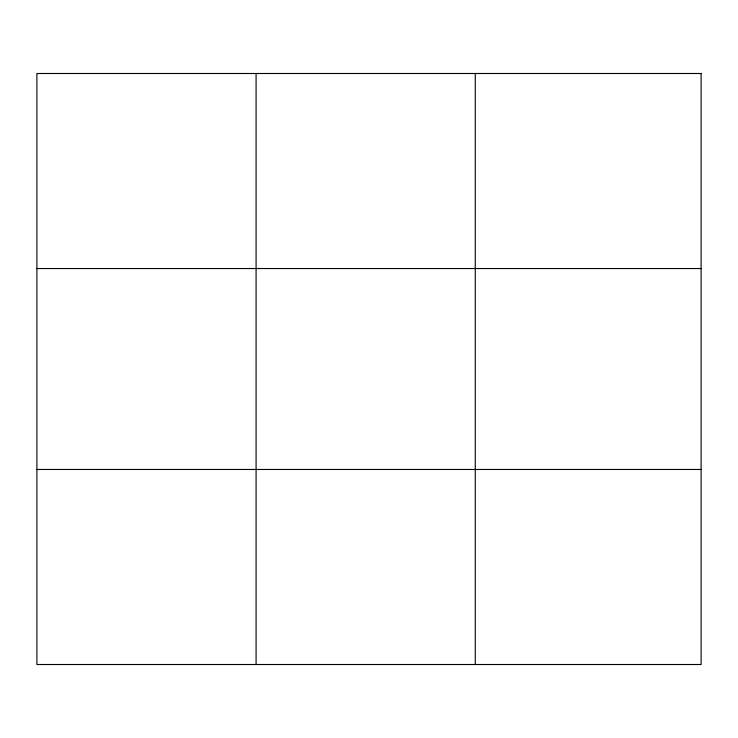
<?xml version="1.0" encoding="UTF-8"?>
<svg xmlns="http://www.w3.org/2000/svg" width="738" height="738" viewBox="0 0 738 738"><rect width="100%" height="100%" fill="white"/><g stroke="black" fill="none" stroke-linecap="round" stroke-linejoin="round"><path stroke-width="1.11" d="M256.086 664.504L256.086 73.496M475.272 664.504L475.272 73.496M36.9 268.531L701.1 268.531M36.9 469.469L701.1 469.469M701.1 73.496L701.1 664.504L36.9 664.504L36.9 73.496L701.1 73.496"/></g></svg>
